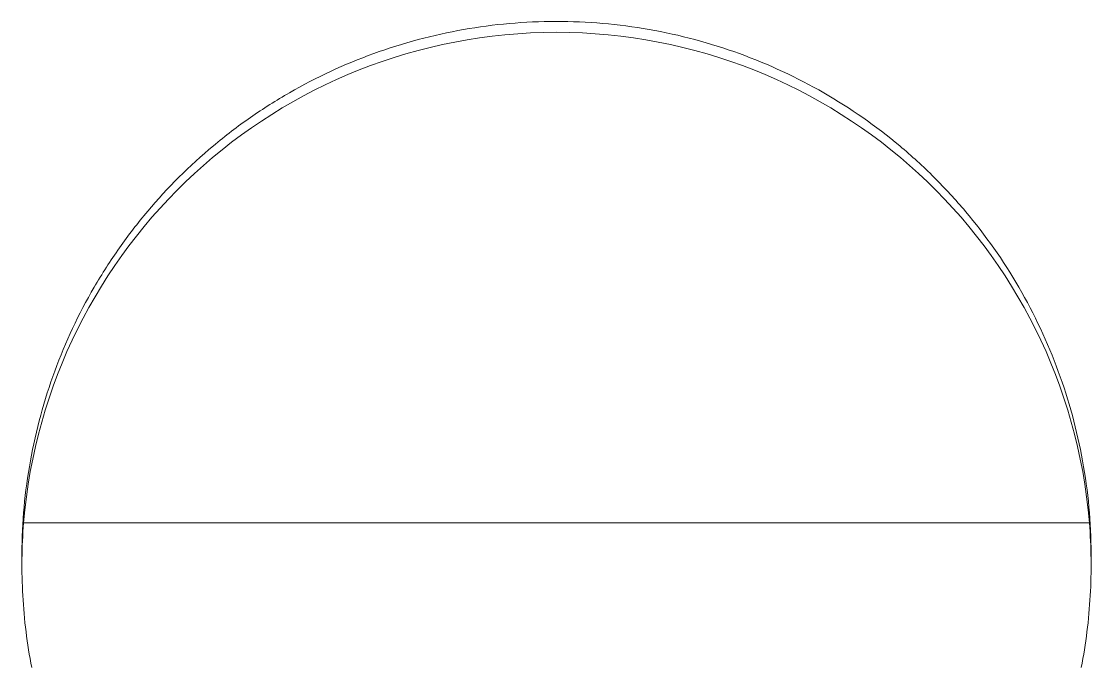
# Model space of a CAD drawing. Header units: inches. Extents: x -1 to 66.5, y -11.9 to 25.2.
# Drawn here: x 37.165 to 37.786, y -0.988 to -0.613 of the extents above; entities that cross this region are included whole.
import ezdxf

# ---------------------------------------------------------------- set-up
doc = ezdxf.new("R2010")
doc.units = ezdxf.units.IN
doc.header["$MEASUREMENT"] = 0
doc.layers.add('Clamp', color=30, linetype='Continuous')

msp = doc.modelspace()

# ---------------------------------------------------------------- linework, layer by layer
at = {"layer": 'Clamp', "linetype": 'Continuous', "lineweight": 0}
for p, q in [((37.16667, -0.90383), (37.78471, -0.90383)), ((37.16569, -0.9217), (37.16569, -0.92848)), ((37.78569, -0.92848), (37.78569, -0.9217))]:
    msp.add_line(p, q, dxfattribs=at)
msp.add_arc((37.47569, -0.92947), 0.31008, 4.74268, 175.25732, dxfattribs=at)
for points, knots in [([(37.78078, -0.86797), (37.77757, -0.85012), (37.77285, -0.83281), (37.76053, -0.79924), (37.7529, -0.78293), (37.73472, -0.75162), (37.7244, -0.73697), (37.70713, -0.71647), (37.70107, -0.70987), (37.68834, -0.69719), (37.68164, -0.69106), (37.66085, -0.67367), (37.64615, -0.66344), (37.61515, -0.64558), (37.59874, -0.63792), (37.56472, -0.62557), (37.54721, -0.62089), (37.51152, -0.61463), (37.49352, -0.61307), (37.45723, -0.61311), (37.43935, -0.61471), (37.40411, -0.62092), (37.38669, -0.62556), (37.35265, -0.63792), (37.3364, -0.64549), (37.31315, -0.65887), (37.30559, -0.66367), (37.29084, -0.67394), (37.28363, -0.67946), (37.26283, -0.69684), (37.25015, -0.70949), (37.23286, -0.72999), (37.22739, -0.73708), (37.21702, -0.75179), (37.21212, -0.75945), (37.19853, -0.78285), (37.19093, -0.79906), (37.17858, -0.83264), (37.17382, -0.85012), (37.1706, -0.86797)], [0, 0, 0, 0, 0.0625, 0.0625, 0.125, 0.125, 0.1875, 0.1875, 0.21875, 0.21875, 0.25, 0.25, 0.3125, 0.3125, 0.375, 0.375, 0.4375, 0.4375, 0.5, 0.5, 0.5625, 0.5625, 0.625, 0.625, 0.6875, 0.6875, 0.71875, 0.71875, 0.75, 0.75, 0.8125, 0.8125, 0.84375, 0.84375, 0.875, 0.875, 0.9375, 0.9375, 1, 1, 1, 1]), ([(37.17139, -0.98781), (37.16871, -0.97398), (37.16698, -0.96005), (37.1654, -0.93201), (37.16555, -0.91788), (37.16667, -0.90383)], [0, 0, 0, 0, 0.5, 0.5, 1, 1, 1, 1]), ([(37.78471, -0.90383), (37.78583, -0.91788), (37.78599, -0.93201), (37.78441, -0.96005), (37.78267, -0.97398), (37.77999, -0.98781)], [0, 0, 0, 0, 0.5, 0.5, 1, 1, 1, 1])]:
    msp.add_open_spline(points, degree=3, knots=knots, dxfattribs=at)
for points in [[(37.16569, -0.9217), (37.16569, -0.9036), (37.16733, -0.88569), (37.1706, -0.86797)], [(37.78078, -0.86797), (37.78405, -0.88569), (37.78569, -0.9036), (37.78569, -0.9217)]]:
    msp.add_open_spline(points, degree=3, dxfattribs=at)

doc.saveas('drawing.dxf')
